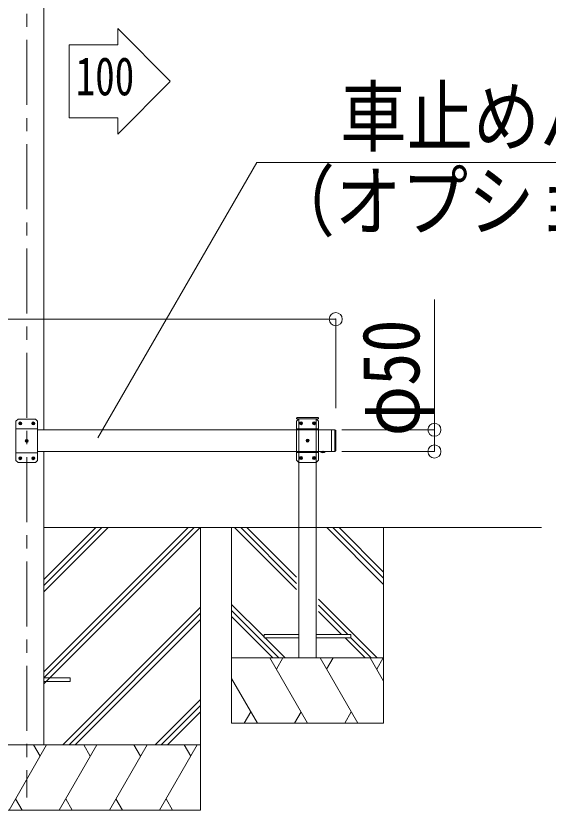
# Model space of a CAD drawing. Units: millimetres, scale not verified. Extents: x -8385 to 8479, y -5853 to 5787.
# Drawn here: x 5058 to 6283, y -3068 to -1240 of the extents above; entities that cross this region are included whole.
import ezdxf
from ezdxf.enums import TextEntityAlignment as Align

# ---------------------------------------------------------------- set-up
doc = ezdxf.new("R2010")
doc.units = ezdxf.units.MM
doc.header["$LTSCALE"] = 30
doc.header["$PDMODE"] = 32
doc.header["$PDSIZE"] = 30
doc.linetypes.add('CHAIN1', pattern=[8, 5, -1, 1, -1])
for name, color, linetype, lineweight in [('0-0_0', 7, 'Continuous', 9), ('0-1_本体', 4, 'Continuous', 9), ('0-2_部品', 7, 'Continuous', 9), ('0-3_ELV2', 4, 'Continuous', 9), ('0-4_TABLE1', 3, 'Continuous', 9), ('0-5_DIM1', 3, 'Continuous', 9), ('0-6_OTH_LINE', 6, 'Continuous', 9), ('0-8_PARTS2', 5, 'CHAIN1', 9), ('0-A_寸法', 6, 'Continuous', 9)]:
    doc.layers.add(name, color=color, linetype=linetype, lineweight=lineweight)
doc.styles.add('ＭＳ ゴシック', font='')
doc.styles.get('ＭＳ ゴシック').set_extended_font_data('MS Gothic')

msp = doc.modelspace()

# ---------------------------------------------------------------- linework, layer by layer
at = {"layer": '0-0_0'}
for p, q in [((5122.83, -2417.54), (6021.34, -2417.54)), ((5122.83, -2777.4), (5482.7, -2417.54)), ((5122.83, -2749.12), (5454.41, -2417.54)), ((5122.83, -2763.26), (5468.56, -2417.54)), ((5122.83, -2565.27), (5270.57, -2417.54)), ((5122.83, -2551.13), (5256.42, -2417.54)), ((5122.83, -2536.99), (5242.28, -2417.54)), ((5483.43, -2417.54), (5483.43, -3067.54)), ((5554.33, -2867.54), (5554.33, -2417.54)), ((5704.33, -2560.3), (5561.57, -2417.54)), ((5704.33, -2546.16), (5575.71, -2417.54)), ((5704.33, -2532.02), (5589.85, -2417.54)), ((5904.33, -2548.17), (5773.7, -2417.54)), ((5904.33, -2534.03), (5787.84, -2417.54)), ((5904.33, -2519.89), (5801.98, -2417.54)), ((5904.33, -2417.54), (5904.33, -2867.54)), ((5629.33, -2669.15), (5554.33, -2594.15)), ((5889.85, -2717.54), (5754.33, -2582.02)), ((5166.54, -2917.54), (5483.43, -2600.65)), ((5663.58, -2717.54), (5554.33, -2608.3)), ((5821.71, -2663.54), (5754.33, -2596.16)), ((5807.57, -2663.54), (5754.33, -2610.3)), ((5180.69, -2917.54), (5483.43, -2614.79)), ((5194.83, -2917.54), (5483.43, -2628.93)), ((5649.44, -2717.54), (5554.33, -2622.44)), ((5677.72, -2717.54), (5631.72, -2671.54)), ((5861.57, -2717.54), (5815.57, -2671.54)), ((5875.71, -2717.54), (5829.33, -2671.16)), ((5904.33, -2717.54), (5554.33, -2717.54)), ((5729.33, -2867.54), (5642.73, -2717.54)), ((5657.73, -2743.52), (5672.73, -2717.54)), ((5844.8, -2867.54), (5758.2, -2717.54)), ((5773.2, -2743.52), (5788.2, -2717.54)), ((5904.33, -2770.66), (5873.67, -2717.54)), ((5888.67, -2743.52), (5903.67, -2717.54)), ((5613.86, -2867.54), (5554.33, -2764.44)), ((5378.68, -2917.54), (5483.43, -2812.78)), ((5392.82, -2917.54), (5483.43, -2826.92)), ((5406.96, -2917.54), (5483.43, -2841.07)), ((5598.86, -2841.56), (5583.86, -2867.54)), ((5714.33, -2841.56), (5699.33, -2867.54)), ((5829.8, -2841.56), (5814.8, -2867.54)), ((5904.33, -2867.54), (5554.33, -2867.54)), ((5483.43, -2917.54), (4683.43, -2917.54)), ((5042.55, -3067.54), (5129.15, -2917.54)), ((5114.15, -2943.52), (5099.15, -2917.54)), ((5158.02, -3067.54), (5244.62, -2917.54)), ((5229.62, -2943.52), (5214.62, -2917.54)), ((5273.49, -3067.54), (5360.09, -2917.54)), ((5330.09, -2917.54), (5345.09, -2943.52)), ((5388.96, -3067.54), (5475.56, -2917.54)), ((5445.56, -2917.54), (5460.56, -2943.52)), ((5057.55, -3041.56), (5072.55, -3067.54)), ((5173.02, -3041.56), (5188.02, -3067.54)), ((5288.49, -3041.56), (5303.49, -3067.54)), ((5403.96, -3041.56), (5418.96, -3067.54))]:
    msp.add_line(p, q, dxfattribs=at)
msp.add_lwpolyline([(4683.43, -2417.54), (4683.43, -3067.54), (5483.43, -3067.54)], dxfattribs=at)
at = {"layer": '0-1_本体'}
for p, q in [((5122.83, 194.92), (5122.83, -2192.54)), ((5122.83, -2242.54), (5122.83, -2917.54))]:
    msp.add_line(p, q, dxfattribs=at)
at = {"layer": '0-2_部品', "color": 4}
for p, q in [((5122.83, -2763.04), (5183.43, -2763.04)), ((5122.83, -2772.04), (5183.43, -2772.04)), ((5183.43, -2763.04), (5183.43, -2772.04))]:
    msp.add_line(p, q, dxfattribs=at)
at = {"layer": '0-3_ELV2'}
for p, q in [((5704.03, -2167.54), (5704.14, -2165.49)), ((5704.03, -2167.54), (5754.63, -2167.54)), ((5709.33, -2167.54), (5704.33, -2172.54)), ((5704.33, -2262.54), (5704.33, -2172.54)), ((5705.14, -2164.54), (5753.53, -2164.54)), ((5709.33, -2717.54), (5709.33, -2167.54)), ((5749.33, -2717.54), (5749.33, -2167.54)), ((5754.33, -2172.54), (5754.33, -2262.54)), ((5754.63, -2167.54), (5754.52, -2165.49)), ((5704.33, -2190.24), (5754.33, -2190.24)), ((5713.07, -2177.96), (5712.23, -2177.96)), ((5715.59, -2177.12), (5716.43, -2177.12)), ((5743.07, -2177.96), (5742.23, -2177.96)), ((5745.59, -2177.12), (5746.43, -2177.12)), ((5728.07, -2217.96), (5727.23, -2217.96)), ((5730.59, -2217.12), (5731.43, -2217.12)), ((5704.33, -2244.84), (5754.33, -2244.84)), ((5713.07, -2257.96), (5712.23, -2257.96)), ((5715.59, -2257.12), (5716.43, -2257.12)), ((5743.07, -2257.96), (5742.23, -2257.96)), ((5745.59, -2257.12), (5746.43, -2257.12)), ((5749.33, -2267.54), (5754.33, -2262.54)), ((5629.33, -2671.54), (5629.33, -2663.54)), ((5629.33, -2663.54), (5709.33, -2663.54)), ((5749.33, -2663.54), (5829.33, -2663.54)), ((5829.33, -2663.54), (5829.33, -2671.54)), ((5709.33, -2671.54), (5629.33, -2671.54)), ((5829.33, -2671.54), (5749.33, -2671.54))]:
    msp.add_line(p, q, dxfattribs=at)
for points in [[(5709.33, -2167.54), (5749.33, -2167.54), (5754.33, -2172.54)], [(5712.23, -2177.96), (5712.23, -2177.12), (5713.07, -2177.12)], [(5713.91, -2176.28), (5713.91, -2175.44), (5714.75, -2175.44), (5714.75, -2176.28)], [(5714.75, -2178.8), (5714.75, -2179.64), (5713.91, -2179.64), (5713.91, -2178.8)], [(5716.43, -2177.12), (5716.43, -2177.96), (5715.59, -2177.96)], [(5742.23, -2177.96), (5742.23, -2177.12), (5743.07, -2177.12)], [(5743.91, -2176.28), (5743.91, -2175.44), (5744.75, -2175.44), (5744.75, -2176.28)], [(5744.75, -2178.8), (5744.75, -2179.64), (5743.91, -2179.64), (5743.91, -2178.8)], [(5746.43, -2177.12), (5746.43, -2177.96), (5745.59, -2177.96)], [(5727.23, -2217.96), (5727.23, -2217.12), (5728.07, -2217.12)], [(5728.91, -2216.28), (5728.91, -2215.44), (5729.75, -2215.44), (5729.75, -2216.28)], [(5729.75, -2218.8), (5729.75, -2219.64), (5728.91, -2219.64), (5728.91, -2218.8)], [(5731.43, -2217.12), (5731.43, -2217.96), (5730.59, -2217.96)], [(5749.33, -2267.54), (5709.33, -2267.54), (5704.33, -2262.54)], [(5712.23, -2257.96), (5712.23, -2257.12), (5713.07, -2257.12)], [(5713.91, -2256.28), (5713.91, -2255.44), (5714.75, -2255.44), (5714.75, -2256.28)], [(5714.75, -2258.8), (5714.75, -2259.64), (5713.91, -2259.64), (5713.91, -2258.8)], [(5716.43, -2257.12), (5716.43, -2257.96), (5715.59, -2257.96)], [(5742.23, -2257.96), (5742.23, -2257.12), (5743.07, -2257.12)], [(5743.91, -2256.28), (5743.91, -2255.44), (5744.75, -2255.44), (5744.75, -2256.28)], [(5744.75, -2258.8), (5744.75, -2259.64), (5743.91, -2259.64), (5743.91, -2258.8)], [(5746.43, -2257.12), (5746.43, -2257.96), (5745.59, -2257.96)]]:
    msp.add_lwpolyline(points, dxfattribs=at)
for centre in [(5714.33, -2177.54), (5744.33, -2177.54), (5729.33, -2217.54), (5714.33, -2257.54), (5744.33, -2257.54)]:
    msp.add_circle(centre, 3.5, dxfattribs=at)
for centre, radius, start, end in [((5705.14, -2165.54), 1, 90, 176.99989), ((5753.53, -2165.54), 1, 3.00006, 90), ((5713.07, -2176.28), 0.84, 270, 0), ((5713.07, -2178.8), 0.84, 0, 90), ((5715.59, -2176.28), 0.84, 180, 270), ((5715.59, -2178.8), 0.84, 90, 180), ((5743.07, -2176.28), 0.84, 270, 0), ((5743.07, -2178.8), 0.84, 0, 90), ((5745.59, -2176.28), 0.84, 180, 270), ((5745.59, -2178.8), 0.84, 90, 180), ((5728.07, -2216.28), 0.84, 270, 0), ((5728.07, -2218.8), 0.84, 0, 90), ((5730.59, -2216.28), 0.84, 180, 270), ((5730.59, -2218.8), 0.84, 90, 180), ((5713.07, -2256.28), 0.84, 270, 0), ((5713.07, -2258.8), 0.84, 0, 90), ((5715.59, -2256.28), 0.84, 180, 270), ((5715.59, -2258.8), 0.84, 90, 180), ((5743.07, -2256.28), 0.84, 270, 0), ((5743.07, -2258.8), 0.84, 0, 90), ((5745.59, -2256.28), 0.84, 180, 270), ((5745.59, -2258.8), 0.84, 90, 180)]:
    msp.add_arc(centre, radius, start, end, dxfattribs=at)
at = {"layer": '0-4_TABLE1'}
for p, q in [((5108.33, -2192.54), (5784.33, -2192.54)), ((5108.33, -2242.54), (5784.33, -2242.54))]:
    msp.add_line(p, q, dxfattribs=at)
at = {"layer": '0-5_DIM1'}
for p, q in [((5063.43, -2168.07), (5058.43, -2173.07)), ((5058.43, -2173.07), (5058.43, -2263.07)), ((5103.43, -2168.07), (5063.43, -2168.07)), ((5103.43, -2168.07), (5108.43, -2173.07)), ((5108.43, -2263.07), (5108.43, -2173.07)), ((5108.43, -2190.77), (5058.43, -2190.77)), ((5067.17, -2177.65), (5066.33, -2177.65)), ((5069.69, -2178.49), (5070.53, -2178.49)), ((5097.17, -2177.65), (5096.33, -2177.65)), ((5099.69, -2178.49), (5100.53, -2178.49)), ((5784.33, -2192.54), (5784.33, -2242.54)), ((5784.33, -2192.54), (5792.33, -2192.54)), ((5792.33, -2192.54), (5792.33, -2242.54)), ((5794.33, -2194.54), (5792.33, -2192.54)), ((5794.33, -2194.54), (5794.33, -2240.54)), ((5082.17, -2217.65), (5081.33, -2217.65)), ((5084.69, -2218.49), (5085.53, -2218.49)), ((5108.43, -2245.37), (5058.43, -2245.37)), ((5758.43, -2242.54), (5770.23, -2242.54)), ((5758.43, -2242.54), (5758.43, -2243.05)), ((5758.43, -2242.54), (5758.43, -2243.05)), ((5758.43, -2242.54), (5758.43, -2243.05)), ((5758.43, -2243.05), (5770.23, -2243.05)), ((5761.83, -2242.54), (5766.83, -2242.54)), ((5770.23, -2242.54), (5770.23, -2243.05)), ((5784.33, -2242.54), (5792.33, -2242.54)), ((5794.33, -2240.54), (5792.33, -2242.54)), ((5063.43, -2268.07), (5058.43, -2263.07)), ((5067.17, -2257.65), (5066.33, -2257.65)), ((5069.69, -2258.49), (5070.53, -2258.49)), ((5097.17, -2257.65), (5096.33, -2257.65)), ((5099.69, -2258.49), (5100.53, -2258.49)), ((5103.43, -2268.07), (5108.43, -2263.07)), ((5063.43, -2268.07), (5103.43, -2268.07))]:
    msp.add_line(p, q, dxfattribs=at)
for points in [[(5066.33, -2177.65), (5066.33, -2178.49), (5067.17, -2178.49)], [(5068.85, -2176.81), (5068.85, -2175.97), (5068.01, -2175.97), (5068.01, -2176.81)], [(5068.01, -2179.33), (5068.01, -2180.17), (5068.85, -2180.17), (5068.85, -2179.33)], [(5070.53, -2178.49), (5070.53, -2177.65), (5069.69, -2177.65)], [(5096.33, -2177.65), (5096.33, -2178.49), (5097.17, -2178.49)], [(5098.85, -2176.81), (5098.85, -2175.97), (5098.01, -2175.97), (5098.01, -2176.81)], [(5098.01, -2179.33), (5098.01, -2180.17), (5098.85, -2180.17), (5098.85, -2179.33)], [(5100.53, -2178.49), (5100.53, -2177.65), (5099.69, -2177.65)], [(5081.33, -2217.65), (5081.33, -2218.49), (5082.17, -2218.49)], [(5083.85, -2216.81), (5083.85, -2215.97), (5083.01, -2215.97), (5083.01, -2216.81)], [(5083.01, -2219.33), (5083.01, -2220.17), (5083.85, -2220.17), (5083.85, -2219.33)], [(5085.53, -2218.49), (5085.53, -2217.65), (5084.69, -2217.65)], [(5761.88, -2245.26), (5763.18, -2242.59), (5764.33, -2241.98)], [(5766.78, -2245.26), (5765.48, -2242.59), (5764.33, -2241.98)], [(5066.33, -2257.65), (5066.33, -2258.49), (5067.17, -2258.49)], [(5068.85, -2256.81), (5068.85, -2255.97), (5068.01, -2255.97), (5068.01, -2256.81)], [(5068.01, -2259.33), (5068.01, -2260.17), (5068.85, -2260.17), (5068.85, -2259.33)], [(5070.53, -2258.49), (5070.53, -2257.65), (5069.69, -2257.65)], [(5096.33, -2257.65), (5096.33, -2258.49), (5097.17, -2258.49)], [(5098.85, -2256.81), (5098.85, -2255.97), (5098.01, -2255.97), (5098.01, -2256.81)], [(5098.01, -2259.33), (5098.01, -2260.17), (5098.85, -2260.17), (5098.85, -2259.33)], [(5100.53, -2258.49), (5100.53, -2257.65), (5099.69, -2257.65)]]:
    msp.add_lwpolyline(points, dxfattribs=at)
for centre in [(5068.43, -2178.07), (5098.43, -2178.07), (5083.43, -2218.07), (5068.43, -2258.07), (5098.43, -2258.07)]:
    msp.add_circle(centre, 3.5, dxfattribs=at)
for centre, radius, start, end in [((5067.17, -2176.81), 0.84, 270, 0), ((5067.17, -2179.33), 0.84, 0, 90), ((5069.69, -2176.81), 0.84, 180, 270), ((5069.69, -2179.33), 0.84, 90, 180), ((5097.17, -2176.81), 0.84, 270, 0), ((5097.17, -2179.33), 0.84, 0, 90), ((5099.69, -2176.81), 0.84, 180, 270), ((5099.69, -2179.33), 0.84, 90, 180), ((5082.17, -2216.81), 0.84, 270, 0), ((5082.17, -2219.33), 0.84, 0, 90), ((5084.69, -2216.81), 0.84, 180, 270), ((5084.69, -2219.33), 0.84, 90, 180), ((5764.33, -2237.62), 8.02, 222.61678, 317.38322), ((5067.17, -2256.81), 0.84, 270, 0), ((5067.17, -2259.33), 0.84, 0, 90), ((5069.69, -2256.81), 0.84, 180, 270), ((5069.69, -2259.33), 0.84, 90, 180), ((5097.17, -2256.81), 0.84, 270, 0), ((5097.17, -2259.33), 0.84, 0, 90), ((5099.69, -2256.81), 0.84, 180, 270), ((5099.69, -2259.33), 0.84, 90, 180)]:
    msp.add_arc(centre, radius, start, end, dxfattribs=at)
at = {"layer": '0-6_OTH_LINE', "color": 7}
for p, q in [((5293.13, -1269.41), (5293.13, -1307.04)), ((5293.13, -1269.41), (5413.36, -1390.62)), ((5293.13, -1512.45), (5413.36, -1391.24)), ((5293.13, -1474.82), (5180.91, -1474.82)), ((5293.13, -1474.82), (5293.13, -1512.45))]:
    msp.add_line(p, q, dxfattribs=at)
msp.add_lwpolyline([(5293.13, -1307.04), (5180.91, -1307.04), (5180.91, -1474.82)], dxfattribs=at)
at = {"layer": '0-8_PARTS2'}
msp.add_line((5083.33, 624.63), (5083.33, -3038.83), dxfattribs=at)
at = {"layer": '0-A_寸法'}
for p, q in [((6021.34, -2192.54), (6021.34, -1892.54)), ((2940.33, -1938.12), (5794.33, -1938.12)), ((5794.33, -1938.12), (5794.33, -2142.74)), ((6021.34, -2192.54), (5808.64, -2192.54)), ((6021.34, -2242.54), (6021.34, -2192.54)), ((6021.34, -2242.54), (5808.64, -2242.54)), ((6267.8, -2417.54), (6021.34, -2417.54))]:
    msp.add_line(p, q, dxfattribs=at)
msp.add_lwpolyline([(5247.04, -2211.49), (5613.07, -1577.52), (6694.69, -1577.52)], dxfattribs=at)
for p in [(5794.33, -1938.12), (6021.34, -2192.54), (6021.34, -2242.54)]:
    msp.add_point(p, dxfattribs=at)

# ---------------------------------------------------------------- texts
at = {"layer": '0-6_OTH_LINE', "color": 7, "style": 'ＭＳ ゴシック', "width": 0.75}
msp.add_text('100', height=87.98, dxfattribs=at).set_placement((5196.01, -1449.54), align=Align.BOTTOM_LEFT)
at = {"layer": '0-A_寸法', "color": 7, "style": 'ＭＳ ゴシック', "width": 0.85}
for s, p in [('車止めバー', (5804.36, -1577.64)), ('（オプション）', (5639.36, -1772.22))]:
    msp.add_text(s, height=132, dxfattribs=at).set_placement(p, align=Align.BOTTOM_LEFT)
msp.add_text('φ50', height=132, rotation=90, dxfattribs=at).set_placement((6026.25, -2207.54), align=Align.BOTTOM_LEFT)

doc.saveas('drawing.dxf')
